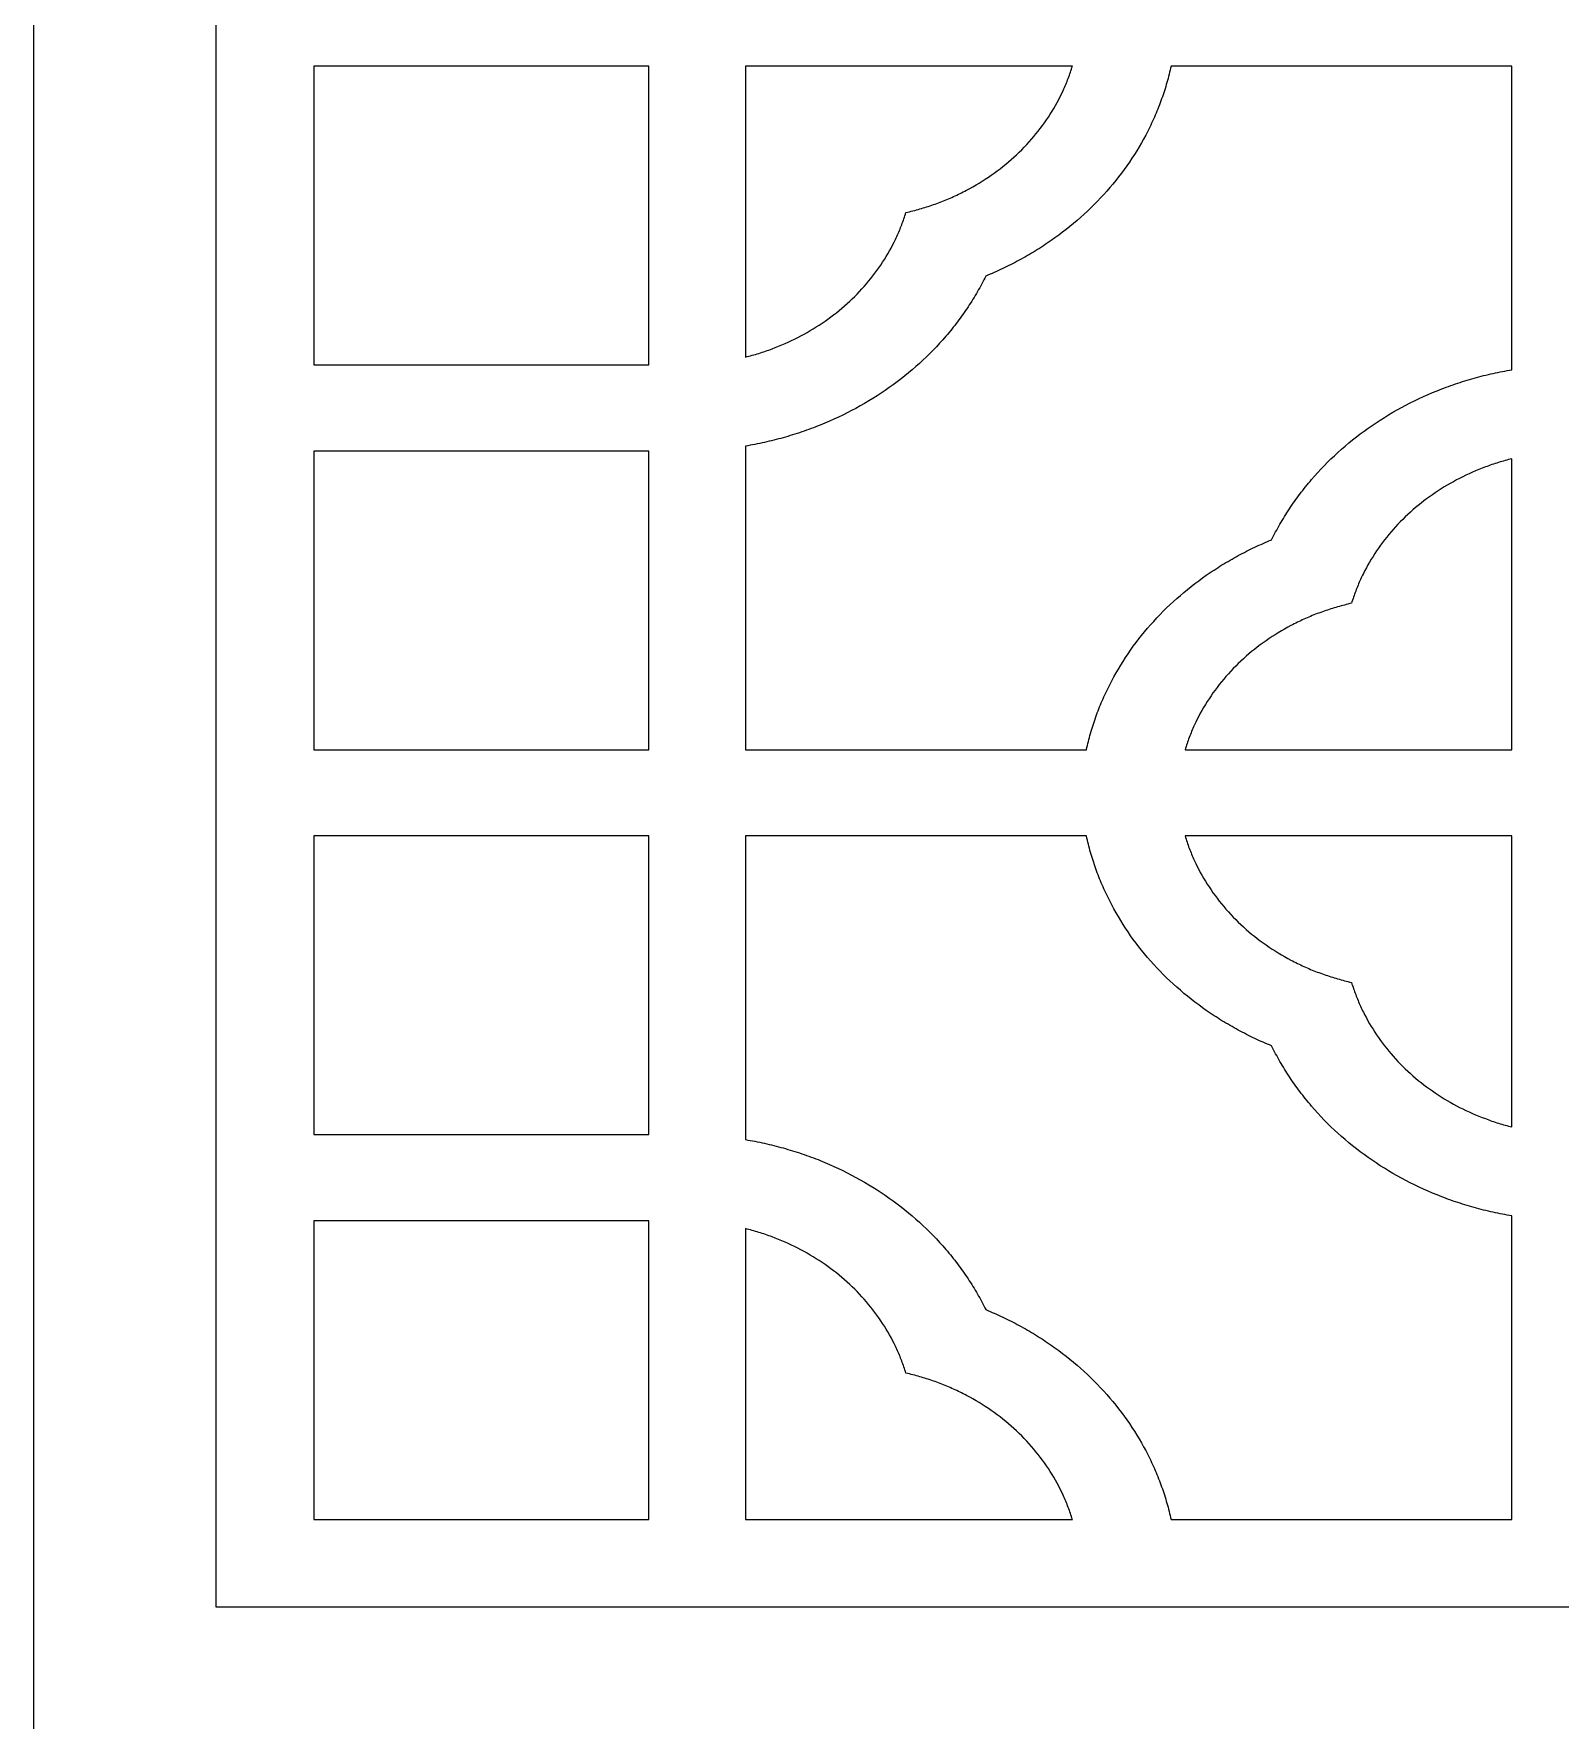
# Model space of a CAD drawing. Header units: centimetres. Extents: x -27.5 to -16.8, y -9.5 to 9.5.
# Drawn here: x -27.5 to -24.931, y -1.444 to 1.393 of the extents above; entities that cross this region are included whole.
import ezdxf

# ---------------------------------------------------------------- set-up
doc = ezdxf.new("R2010")
doc.units = ezdxf.units.CM
doc.header["$MEASUREMENT"] = 0
doc.layers.add('layer 1', color=7, linetype='Continuous')

msp = doc.modelspace()

# ---------------------------------------------------------------- linework, layer by layer
at = {"layer": 'layer 1', "color": 250, "lineweight": 9}
for points, knots in [([(-27.5, 9.5), (-27.5, 3.16667), (-27.5, -3.16664), (-27.5, -9.5), (-27.5, -9.5), (-25.78754, -9.5), (-24.07508, -9.5), (-22.36263, -9.5), (-22.36263, -9.5), (-22.36263, -3.16664), (-22.36263, 3.16667), (-22.36263, 9.5), (-22.36263, 9.5), (-24.07508, 9.5), (-25.78754, 9.5), (-27.5, 9.5)], [0, 0, 0, 0, 0.2, 0.2, 0.2, 0.2, 0.4, 0.4, 0.4, 0.4, 0.6, 0.6, 0.6, 0.6, 1, 1, 1, 1]), ([(-22.66971, -1.25389), (-22.66971, 2.24882), (-22.66971, 5.75153), (-22.66971, 9.25424), (-22.66971, 9.25424), (-24.17746, 9.25424), (-25.68521, 9.25424), (-27.19295, 9.25424), (-27.19295, 9.25424), (-27.19295, 5.75153), (-27.19295, 2.24882), (-27.19295, -1.25389), (-27.19295, -1.25389), (-25.68521, -1.25389), (-24.17746, -1.25389), (-22.66971, -1.25389)], [0, 0, 0, 0, 0.2, 0.2, 0.2, 0.2, 0.4, 0.4, 0.4, 0.4, 0.6, 0.6, 0.6, 0.6, 1, 1, 1, 1]), ([(-27.02847, 0.8358), (-27.02847, 1.00326), (-27.02847, 1.17067), (-27.02847, 1.33814), (-27.02847, 1.33814), (-26.84064, 1.33814), (-26.65284, 1.33814), (-26.46499, 1.33814), (-26.46499, 1.33814), (-26.46499, 1.17067), (-26.46499, 1.00326), (-26.46499, 0.8358), (-26.46499, 0.8358), (-26.65284, 0.8358), (-26.84064, 0.8358), (-27.02847, 0.8358)], [0, 0, 0, 0, 0.2, 0.2, 0.2, 0.2, 0.4, 0.4, 0.4, 0.4, 0.6, 0.6, 0.6, 0.6, 1, 1, 1, 1]), ([(-25.58633, 1.33814), (-25.39509, 1.33814), (-25.20388, 1.33814), (-25.01268, 1.33814), (-25.01268, 1.33814), (-25.01268, 1.1679), (-25.01268, 0.99767), (-25.01268, 0.82744), (-25.01268, 0.82744), (-25.02329, 0.82563), (-25.03387, 0.82357), (-25.04441, 0.82127), (-25.04441, 0.82127), (-25.05502, 0.81891), (-25.0656, 0.8163), (-25.07609, 0.81339), (-25.07609, 0.81339), (-25.08668, 0.81039), (-25.09717, 0.80716), (-25.1075, 0.80368), (-25.1075, 0.80368), (-25.11797, 0.80013), (-25.12835, 0.79626), (-25.13852, 0.79216), (-25.13852, 0.79216), (-25.15911, 0.78386), (-25.17916, 0.77447), (-25.19852, 0.76398), (-25.19852, 0.76398), (-25.21799, 0.7534), (-25.2367, 0.74171), (-25.25457, 0.72909), (-25.25457, 0.72909), (-25.27244, 0.71647), (-25.28942, 0.70288), (-25.30541, 0.68836), (-25.30541, 0.68836), (-25.32131, 0.67393), (-25.33615, 0.65869), (-25.34987, 0.64268), (-25.34987, 0.64268), (-25.35665, 0.63478), (-25.36321, 0.62667), (-25.36944, 0.61837), (-25.36944, 0.61837), (-25.37567, 0.61017), (-25.3816, 0.60179), (-25.38721, 0.59333), (-25.38721, 0.59333), (-25.39278, 0.5849), (-25.39805, 0.57629), (-25.40307, 0.56763), (-25.40307, 0.56763), (-25.40799, 0.55902), (-25.41262, 0.55024), (-25.41699, 0.54149), (-25.41699, 0.54149), (-25.42659, 0.53755), (-25.43605, 0.53338), (-25.4454, 0.52896), (-25.4454, 0.52896), (-25.45484, 0.52454), (-25.46416, 0.5198), (-25.4733, 0.51483), (-25.4733, 0.51483), (-25.48254, 0.50986), (-25.49161, 0.50463), (-25.50054, 0.49911), (-25.50054, 0.49911), (-25.50955, 0.49359), (-25.5183, 0.48784), (-25.52693, 0.48184), (-25.52693, 0.48184), (-25.54425, 0.46977), (-25.56079, 0.45673), (-25.57646, 0.44285), (-25.57646, 0.44285), (-25.59218, 0.42887), (-25.60697, 0.41412), (-25.6207, 0.3985), (-25.6207, 0.3985), (-25.63447, 0.38294), (-25.64709, 0.36668), (-25.65861, 0.34979), (-25.65861, 0.34979), (-25.67011, 0.33291), (-25.6804, 0.31555), (-25.68951, 0.2977), (-25.68951, 0.2977), (-25.694, 0.28879), (-25.69824, 0.27988), (-25.70214, 0.27078), (-25.70214, 0.27078), (-25.70605, 0.2618), (-25.70961, 0.25264), (-25.71288, 0.24348), (-25.71288, 0.24348), (-25.71616, 0.2344), (-25.71907, 0.22517), (-25.72172, 0.21594), (-25.72172, 0.21594), (-25.72436, 0.20687), (-25.72665, 0.19764), (-25.72867, 0.1884), (-25.72867, 0.1884), (-25.91988, 0.1884), (-26.11108, 0.1884), (-26.30232, 0.1884), (-26.30232, 0.1884), (-26.30232, 0.35864), (-26.30232, 0.52887), (-26.30232, 0.6991), (-26.30232, 0.6991), (-26.29164, 0.70084), (-26.28108, 0.70288), (-26.27054, 0.70527), (-26.27054, 0.70527), (-26.25991, 0.70763), (-26.24935, 0.71024), (-26.23888, 0.71315), (-26.23888, 0.71315), (-26.22832, 0.71615), (-26.21783, 0.71938), (-26.20743, 0.72286), (-26.20743, 0.72286), (-26.19698, 0.72641), (-26.18665, 0.73028), (-26.17641, 0.73438), (-26.17641, 0.73438), (-26.15584, 0.74268), (-26.13582, 0.75207), (-26.11644, 0.76256), (-26.11644, 0.76256), (-26.09699, 0.77314), (-26.07825, 0.78474), (-26.06038, 0.79745), (-26.06038, 0.79745), (-26.04249, 0.81007), (-26.02554, 0.82366), (-26.00959, 0.83816), (-26.00959, 0.83816), (-25.99367, 0.85261), (-25.97885, 0.86785), (-25.9651, 0.88379), (-25.9651, 0.88379), (-25.95828, 0.89174), (-25.95177, 0.89987), (-25.94549, 0.9081), (-25.94549, 0.9081), (-25.93931, 0.91637), (-25.93338, 0.92473), (-25.92779, 0.93318), (-25.92779, 0.93318), (-25.92217, 0.94164), (-25.91693, 0.95023), (-25.91191, 0.95891), (-25.91191, 0.95891), (-25.90698, 0.96752), (-25.90233, 0.97627), (-25.89798, 0.98505), (-25.89798, 0.98505), (-25.88841, 0.98899), (-25.8789, 0.99316), (-25.86958, 0.99758), (-25.86958, 0.99758), (-25.86011, 1.002), (-25.85079, 1.00674), (-25.84165, 1.01171), (-25.84165, 1.01171), (-25.83239, 1.01668), (-25.82332, 1.02191), (-25.81441, 1.02743), (-25.81441, 1.02743), (-25.80545, 1.03295), (-25.79666, 1.0387), (-25.78804, 1.0447), (-25.78804, 1.0447), (-25.77068, 1.05677), (-25.75419, 1.06981), (-25.73854, 1.08369), (-25.73854, 1.08369), (-25.72278, 1.09767), (-25.70802, 1.11242), (-25.69428, 1.12797), (-25.69428, 1.12797), (-25.68051, 1.1436), (-25.66784, 1.15984), (-25.65632, 1.17675), (-25.65632, 1.17675), (-25.64489, 1.19356), (-25.63456, 1.21099), (-25.62546, 1.22882), (-25.62546, 1.22882), (-25.62097, 1.23766), (-25.61676, 1.24666), (-25.61284, 1.25573), (-25.61284, 1.25573), (-25.60895, 1.26474), (-25.60535, 1.2739), (-25.60212, 1.28304), (-25.60212, 1.28304), (-25.59884, 1.29211), (-25.59589, 1.30128), (-25.59328, 1.31051), (-25.59328, 1.31051), (-25.59062, 1.31967), (-25.5883, 1.3289), (-25.58633, 1.33814)], [0, 0, 0, 0, 0.0188679, 0.0188679, 0.0188679, 0.0188679, 0.0377358, 0.0377358, 0.0377358, 0.0377358, 0.0566038, 0.0566038, 0.0566038, 0.0566038, 0.0754717, 0.0754717, 0.0754717, 0.0754717, 0.0943396, 0.0943396, 0.0943396, 0.0943396, 0.1132075, 0.1132075, 0.1132075, 0.1132075, 0.1320755, 0.1320755, 0.1320755, 0.1320755, 0.1509434, 0.1509434, 0.1509434, 0.1509434, 0.1698113, 0.1698113, 0.1698113, 0.1698113, 0.1886792, 0.1886792, 0.1886792, 0.1886792, 0.2075472, 0.2075472, 0.2075472, 0.2075472, 0.2264151, 0.2264151, 0.2264151, 0.2264151, 0.245283, 0.245283, 0.245283, 0.245283, 0.2641509, 0.2641509, 0.2641509, 0.2641509, 0.2830189, 0.2830189, 0.2830189, 0.2830189, 0.3018868, 0.3018868, 0.3018868, 0.3018868, 0.3207547, 0.3207547, 0.3207547, 0.3207547, 0.3396226, 0.3396226, 0.3396226, 0.3396226, 0.3584906, 0.3584906, 0.3584906, 0.3584906, 0.3773585, 0.3773585, 0.3773585, 0.3773585, 0.3962264, 0.3962264, 0.3962264, 0.3962264, 0.4150943, 0.4150943, 0.4150943, 0.4150943, 0.4339623, 0.4339623, 0.4339623, 0.4339623, 0.4528302, 0.4528302, 0.4528302, 0.4528302, 0.4716981, 0.4716981, 0.4716981, 0.4716981, 0.490566, 0.490566, 0.490566, 0.490566, 0.509434, 0.509434, 0.509434, 0.509434, 0.5283019, 0.5283019, 0.5283019, 0.5283019, 0.5471698, 0.5471698, 0.5471698, 0.5471698, 0.5660377, 0.5660377, 0.5660377, 0.5660377, 0.5849057, 0.5849057, 0.5849057, 0.5849057, 0.6037736, 0.6037736, 0.6037736, 0.6037736, 0.6226415, 0.6226415, 0.6226415, 0.6226415, 0.6415094, 0.6415094, 0.6415094, 0.6415094, 0.6603774, 0.6603774, 0.6603774, 0.6603774, 0.6792453, 0.6792453, 0.6792453, 0.6792453, 0.6981132, 0.6981132, 0.6981132, 0.6981132, 0.7169811, 0.7169811, 0.7169811, 0.7169811, 0.7358491, 0.7358491, 0.7358491, 0.7358491, 0.754717, 0.754717, 0.754717, 0.754717, 0.7735849, 0.7735849, 0.7735849, 0.7735849, 0.7924528, 0.7924528, 0.7924528, 0.7924528, 0.8113208, 0.8113208, 0.8113208, 0.8113208, 0.8301887, 0.8301887, 0.8301887, 0.8301887, 0.8490566, 0.8490566, 0.8490566, 0.8490566, 0.8679245, 0.8679245, 0.8679245, 0.8679245, 0.8867925, 0.8867925, 0.8867925, 0.8867925, 0.9056604, 0.9056604, 0.9056604, 0.9056604, 0.9245283, 0.9245283, 0.9245283, 0.9245283, 0.9433962, 0.9433962, 0.9433962, 0.9433962, 0.9622642, 0.9622642, 0.9622642, 0.9622642, 1, 1, 1, 1]), ([(-26.30232, 0.84881), (-26.30232, 1.01187), (-26.30232, 1.175), (-26.30232, 1.33814), (-26.30232, 1.33814), (-26.11898, 1.33814), (-25.93564, 1.33814), (-25.75231, 1.33814), (-25.75231, 1.33814), (-25.75435, 1.33119), (-25.75673, 1.32432), (-25.75927, 1.31754), (-25.75927, 1.31754), (-25.76188, 1.31067), (-25.76472, 1.30389), (-25.76782, 1.29711), (-25.76782, 1.29711), (-25.77407, 1.28345), (-25.78131, 1.27019), (-25.78956, 1.25725), (-25.78956, 1.25725), (-25.79785, 1.24414), (-25.8071, 1.23159), (-25.8173, 1.21952), (-25.8173, 1.21952), (-25.82752, 1.20735), (-25.83865, 1.19592), (-25.85058, 1.18502), (-25.85058, 1.18502), (-25.86257, 1.1742), (-25.87526, 1.1641), (-25.88868, 1.15471), (-25.88868, 1.15471), (-25.90201, 1.1455), (-25.91594, 1.13695), (-25.93047, 1.12939), (-25.93047, 1.12939), (-25.93766, 1.12559), (-25.94494, 1.12197), (-25.95241, 1.11865), (-25.95241, 1.11865), (-25.95979, 1.11533), (-25.96723, 1.11219), (-25.97482, 1.10926), (-25.97482, 1.10926), (-25.98235, 1.10642), (-25.98994, 1.10374), (-25.99759, 1.10128), (-25.99759, 1.10128), (-26.00517, 1.09893), (-26.01282, 1.09673), (-26.02052, 1.09473), (-26.02052, 1.09473), (-26.02441, 1.09373), (-26.02833, 1.09269), (-26.03225, 1.09173), (-26.03225, 1.09173), (-26.03342, 1.08827), (-26.03461, 1.08479), (-26.03578, 1.08133), (-26.03578, 1.08133), (-26.03807, 1.07462), (-26.04061, 1.06807), (-26.04334, 1.06152), (-26.04334, 1.06152), (-26.04609, 1.0549), (-26.04909, 1.04834), (-26.05232, 1.04186), (-26.05232, 1.04186), (-26.05882, 1.02876), (-26.06629, 1.01597), (-26.07465, 1.00358), (-26.07465, 1.00358), (-26.08311, 0.99112), (-26.09245, 0.97905), (-26.10265, 0.96759), (-26.10265, 0.96759), (-26.11284, 0.956), (-26.12393, 0.94503), (-26.13575, 0.93469), (-26.13575, 0.93469), (-26.14757, 0.92443), (-26.16008, 0.91481), (-26.17332, 0.90588), (-26.17332, 0.90588), (-26.1864, 0.89706), (-26.2001, 0.88899), (-26.2143, 0.88173), (-26.2143, 0.88173), (-26.22835, 0.87454), (-26.24285, 0.86814), (-26.25767, 0.86262), (-26.25767, 0.86262), (-26.26502, 0.85994), (-26.2724, 0.85742), (-26.27989, 0.85504), (-26.27989, 0.85504), (-26.28731, 0.85277), (-26.29476, 0.85071), (-26.30232, 0.84881)], [0, 0, 0, 0, 0.0384615, 0.0384615, 0.0384615, 0.0384615, 0.0769231, 0.0769231, 0.0769231, 0.0769231, 0.1153846, 0.1153846, 0.1153846, 0.1153846, 0.1538462, 0.1538462, 0.1538462, 0.1538462, 0.1923077, 0.1923077, 0.1923077, 0.1923077, 0.2307692, 0.2307692, 0.2307692, 0.2307692, 0.2692308, 0.2692308, 0.2692308, 0.2692308, 0.3076923, 0.3076923, 0.3076923, 0.3076923, 0.3461538, 0.3461538, 0.3461538, 0.3461538, 0.3846154, 0.3846154, 0.3846154, 0.3846154, 0.4230769, 0.4230769, 0.4230769, 0.4230769, 0.4615385, 0.4615385, 0.4615385, 0.4615385, 0.5, 0.5, 0.5, 0.5, 0.5384615, 0.5384615, 0.5384615, 0.5384615, 0.5769231, 0.5769231, 0.5769231, 0.5769231, 0.6153846, 0.6153846, 0.6153846, 0.6153846, 0.6538462, 0.6538462, 0.6538462, 0.6538462, 0.6923077, 0.6923077, 0.6923077, 0.6923077, 0.7307692, 0.7307692, 0.7307692, 0.7307692, 0.7692308, 0.7692308, 0.7692308, 0.7692308, 0.8076923, 0.8076923, 0.8076923, 0.8076923, 0.8461538, 0.8461538, 0.8461538, 0.8461538, 0.8846154, 0.8846154, 0.8846154, 0.8846154, 0.9230769, 0.9230769, 0.9230769, 0.9230769, 1, 1, 1, 1]), ([(-27.02847, 0.1884), (-27.02847, 0.35586), (-27.02847, 0.52328), (-27.02847, 0.69074), (-27.02847, 0.69074), (-26.84064, 0.69074), (-26.65284, 0.69074), (-26.46499, 0.69074), (-26.46499, 0.69074), (-26.46499, 0.52328), (-26.46499, 0.35586), (-26.46499, 0.1884), (-26.46499, 0.1884), (-26.65284, 0.1884), (-26.84064, 0.1884), (-27.02847, 0.1884)], [0, 0, 0, 0, 0.2, 0.2, 0.2, 0.2, 0.4, 0.4, 0.4, 0.4, 0.6, 0.6, 0.6, 0.6, 1, 1, 1, 1]), ([(-25.56269, 0.1884), (-25.56059, 0.19534), (-25.55827, 0.20213), (-25.55571, 0.209), (-25.55571, 0.209), (-25.55309, 0.21587), (-25.55025, 0.22265), (-25.54718, 0.22936), (-25.54718, 0.22936), (-25.54091, 0.24309), (-25.53364, 0.25635), (-25.52544, 0.26929), (-25.52544, 0.26929), (-25.5171, 0.2824), (-25.50787, 0.29495), (-25.4977, 0.30702), (-25.4977, 0.30702), (-25.48744, 0.31917), (-25.4763, 0.33062), (-25.46439, 0.3415), (-25.46439, 0.3415), (-25.45243, 0.35231), (-25.43972, 0.36242), (-25.42632, 0.37174), (-25.42632, 0.37174), (-25.41299, 0.38104), (-25.39903, 0.38959), (-25.38451, 0.39715), (-25.38451, 0.39715), (-25.37734, 0.40095), (-25.36999, 0.40457), (-25.36259, 0.40789), (-25.36259, 0.40789), (-25.35521, 0.41119), (-25.34772, 0.41435), (-25.34016, 0.41726), (-25.34016, 0.41726), (-25.33262, 0.42012), (-25.32506, 0.4228), (-25.31741, 0.42516), (-25.31741, 0.42516), (-25.30978, 0.42761), (-25.30213, 0.42981), (-25.29448, 0.43178), (-25.29448, 0.43178), (-25.29052, 0.43281), (-25.28662, 0.43385), (-25.2827, 0.43478), (-25.2827, 0.43478), (-25.28154, 0.43827), (-25.28035, 0.44175), (-25.27915, 0.44521), (-25.27915, 0.44521), (-25.27686, 0.45192), (-25.27439, 0.45847), (-25.27162, 0.46502), (-25.27162, 0.46502), (-25.26887, 0.47164), (-25.26589, 0.4782), (-25.26266, 0.48468), (-25.26266, 0.48468), (-25.25611, 0.49778), (-25.24871, 0.51057), (-25.24032, 0.52296), (-25.24032, 0.52296), (-25.23189, 0.53542), (-25.22252, 0.54749), (-25.21235, 0.55895), (-25.21235, 0.55895), (-25.20209, 0.57054), (-25.19105, 0.58151), (-25.1792, 0.59178), (-25.1792, 0.59178), (-25.16741, 0.60211), (-25.15485, 0.61173), (-25.14168, 0.62066), (-25.14168, 0.62066), (-25.12858, 0.62948), (-25.11488, 0.63755), (-25.10067, 0.64481), (-25.10067, 0.64481), (-25.08663, 0.65198), (-25.07215, 0.6583), (-25.05731, 0.66392), (-25.05731, 0.66392), (-25.04998, 0.6666), (-25.04255, 0.66912), (-25.03506, 0.67148), (-25.03506, 0.67148), (-25.02769, 0.67377), (-25.02022, 0.67583), (-25.01268, 0.67771), (-25.01268, 0.67771), (-25.01268, 0.51467), (-25.01268, 0.35154), (-25.01268, 0.1884), (-25.01268, 0.1884), (-25.19602, 0.1884), (-25.37936, 0.1884), (-25.56269, 0.1884)], [0, 0, 0, 0, 0.0384615, 0.0384615, 0.0384615, 0.0384615, 0.0769231, 0.0769231, 0.0769231, 0.0769231, 0.1153846, 0.1153846, 0.1153846, 0.1153846, 0.1538462, 0.1538462, 0.1538462, 0.1538462, 0.1923077, 0.1923077, 0.1923077, 0.1923077, 0.2307692, 0.2307692, 0.2307692, 0.2307692, 0.2692308, 0.2692308, 0.2692308, 0.2692308, 0.3076923, 0.3076923, 0.3076923, 0.3076923, 0.3461538, 0.3461538, 0.3461538, 0.3461538, 0.3846154, 0.3846154, 0.3846154, 0.3846154, 0.4230769, 0.4230769, 0.4230769, 0.4230769, 0.4615385, 0.4615385, 0.4615385, 0.4615385, 0.5, 0.5, 0.5, 0.5, 0.5384615, 0.5384615, 0.5384615, 0.5384615, 0.5769231, 0.5769231, 0.5769231, 0.5769231, 0.6153846, 0.6153846, 0.6153846, 0.6153846, 0.6538462, 0.6538462, 0.6538462, 0.6538462, 0.6923077, 0.6923077, 0.6923077, 0.6923077, 0.7307692, 0.7307692, 0.7307692, 0.7307692, 0.7692308, 0.7692308, 0.7692308, 0.7692308, 0.8076923, 0.8076923, 0.8076923, 0.8076923, 0.8461538, 0.8461538, 0.8461538, 0.8461538, 0.8846154, 0.8846154, 0.8846154, 0.8846154, 0.9230769, 0.9230769, 0.9230769, 0.9230769, 1, 1, 1, 1]), ([(-26.46499, -0.45899), (-26.65284, -0.45899), (-26.84064, -0.45899), (-27.02847, -0.45899), (-27.02847, -0.45899), (-27.02847, -0.29153), (-27.02847, -0.12414), (-27.02847, 0.04335), (-27.02847, 0.04335), (-26.84064, 0.04335), (-26.65284, 0.04335), (-26.46499, 0.04335), (-26.46499, 0.04335), (-26.46499, -0.12414), (-26.46499, -0.29153), (-26.46499, -0.45899)], [0, 0, 0, 0, 0.2, 0.2, 0.2, 0.2, 0.4, 0.4, 0.4, 0.4, 0.6, 0.6, 0.6, 0.6, 1, 1, 1, 1]), ([(-25.89798, -0.7533), (-25.90233, -0.74445), (-25.90698, -0.73577), (-25.91191, -0.72718), (-25.91191, -0.72718), (-25.91693, -0.7185), (-25.92217, -0.70988), (-25.92779, -0.70143), (-25.92779, -0.70143), (-25.93338, -0.69293), (-25.93931, -0.68457), (-25.94549, -0.67635), (-25.94549, -0.67635), (-25.95177, -0.66815), (-25.95828, -0.66001), (-25.9651, -0.65204), (-25.9651, -0.65204), (-25.97885, -0.6361), (-25.99367, -0.62086), (-26.00959, -0.60643), (-26.00959, -0.60643), (-26.02554, -0.59191), (-26.04249, -0.57832), (-26.06038, -0.5657), (-26.06038, -0.5657), (-26.07825, -0.55298), (-26.09699, -0.54139), (-26.11644, -0.53081), (-26.11644, -0.53081), (-26.13582, -0.52032), (-26.15584, -0.51092), (-26.17641, -0.50256), (-26.17641, -0.50256), (-26.18665, -0.49846), (-26.19698, -0.49466), (-26.20743, -0.49111), (-26.20743, -0.49111), (-26.21783, -0.48758), (-26.22832, -0.48442), (-26.23888, -0.48142), (-26.23888, -0.48142), (-26.24935, -0.47849), (-26.25991, -0.47587), (-26.27054, -0.47351), (-26.27054, -0.47351), (-26.28108, -0.47116), (-26.29164, -0.46909), (-26.30232, -0.46738), (-26.30232, -0.46738), (-26.30232, -0.29712), (-26.30232, -0.12689), (-26.30232, 0.04335), (-26.30232, 0.04335), (-26.11108, 0.04335), (-25.91988, 0.04335), (-25.72867, 0.04335), (-25.72867, 0.04335), (-25.72665, 0.03411), (-25.72436, 0.02495), (-25.72172, 0.01581), (-25.72172, 0.01581), (-25.71907, 0.00656), (-25.71616, -0.00268), (-25.71288, -0.01175), (-25.71288, -0.01175), (-25.70961, -0.02089), (-25.70605, -0.02998), (-25.70214, -0.03905), (-25.70214, -0.03905), (-25.69824, -0.04813), (-25.694, -0.05704), (-25.68951, -0.06597), (-25.68951, -0.06597), (-25.6804, -0.0838), (-25.67011, -0.10116), (-25.65861, -0.11804), (-25.65861, -0.11804), (-25.64709, -0.13495), (-25.63447, -0.15119), (-25.6207, -0.16675), (-25.6207, -0.16675), (-25.60697, -0.18237), (-25.59218, -0.19712), (-25.57646, -0.2111), (-25.57646, -0.2111), (-25.56079, -0.22498), (-25.54425, -0.23802), (-25.52693, -0.25009), (-25.52693, -0.25009), (-25.5183, -0.25609), (-25.50955, -0.26184), (-25.50054, -0.26736), (-25.50054, -0.26736), (-25.49161, -0.27281), (-25.48254, -0.27811), (-25.4733, -0.28308), (-25.4733, -0.28308), (-25.46416, -0.28805), (-25.45484, -0.29279), (-25.4454, -0.29721), (-25.4454, -0.29721), (-25.43605, -0.30163), (-25.42659, -0.3058), (-25.41699, -0.30967), (-25.41699, -0.30967), (-25.41262, -0.31852), (-25.40799, -0.32729), (-25.40307, -0.33588), (-25.40307, -0.33588), (-25.39805, -0.34456), (-25.39278, -0.35308), (-25.38721, -0.36154), (-25.38721, -0.36154), (-25.3816, -0.37006), (-25.37567, -0.37842), (-25.36944, -0.38662), (-25.36944, -0.38662), (-25.36321, -0.39492), (-25.35665, -0.40305), (-25.34987, -0.41093), (-25.34987, -0.41093), (-25.33615, -0.42696), (-25.32131, -0.44218), (-25.30541, -0.45663), (-25.30541, -0.45663), (-25.28942, -0.47116), (-25.27244, -0.48472), (-25.25457, -0.49734), (-25.25457, -0.49734), (-25.2367, -0.50999), (-25.21799, -0.52167), (-25.19852, -0.53223), (-25.19852, -0.53223), (-25.17916, -0.54274), (-25.15911, -0.55214), (-25.13852, -0.56041), (-25.13852, -0.56041), (-25.12835, -0.56451), (-25.11797, -0.56838), (-25.1075, -0.57193), (-25.1075, -0.57193), (-25.09717, -0.57541), (-25.08668, -0.57864), (-25.07609, -0.58164), (-25.07609, -0.58164), (-25.0656, -0.58455), (-25.05502, -0.58716), (-25.04441, -0.58955), (-25.04441, -0.58955), (-25.03387, -0.59181), (-25.02329, -0.59388), (-25.01268, -0.59569), (-25.01268, -0.59569), (-25.01268, -0.76592), (-25.01268, -0.93615), (-25.01268, -1.10639), (-25.01268, -1.10639), (-25.20388, -1.10639), (-25.39509, -1.10639), (-25.58633, -1.10639), (-25.58633, -1.10639), (-25.5883, -1.09715), (-25.59062, -1.08792), (-25.59328, -1.07878), (-25.59328, -1.07878), (-25.59589, -1.06953), (-25.59884, -1.06039), (-25.60212, -1.05131), (-25.60212, -1.05131), (-25.60535, -1.04208), (-25.60895, -1.03301), (-25.61284, -1.02401), (-25.61284, -1.02401), (-25.61676, -1.01491), (-25.62097, -1.00593), (-25.62546, -0.99709), (-25.62546, -0.99709), (-25.63456, -0.97924), (-25.64489, -0.96181), (-25.65632, -0.94499), (-25.65632, -0.94499), (-25.66784, -0.92811), (-25.68051, -0.91185), (-25.69428, -0.89622), (-25.69428, -0.89622), (-25.70802, -0.88067), (-25.72278, -0.86591), (-25.73854, -0.85194), (-25.73854, -0.85194), (-25.75419, -0.83806), (-25.77068, -0.82502), (-25.78804, -0.81295), (-25.78804, -0.81295), (-25.79666, -0.80697), (-25.80545, -0.8012), (-25.81441, -0.79568), (-25.81441, -0.79568), (-25.82332, -0.79016), (-25.83239, -0.78493), (-25.84165, -0.77996), (-25.84165, -0.77996), (-25.85079, -0.77499), (-25.86011, -0.77027), (-25.86958, -0.76585), (-25.86958, -0.76585), (-25.8789, -0.76143), (-25.88841, -0.75724), (-25.89798, -0.7533)], [0, 0, 0, 0, 0.0188679, 0.0188679, 0.0188679, 0.0188679, 0.0377358, 0.0377358, 0.0377358, 0.0377358, 0.0566038, 0.0566038, 0.0566038, 0.0566038, 0.0754717, 0.0754717, 0.0754717, 0.0754717, 0.0943396, 0.0943396, 0.0943396, 0.0943396, 0.1132075, 0.1132075, 0.1132075, 0.1132075, 0.1320755, 0.1320755, 0.1320755, 0.1320755, 0.1509434, 0.1509434, 0.1509434, 0.1509434, 0.1698113, 0.1698113, 0.1698113, 0.1698113, 0.1886792, 0.1886792, 0.1886792, 0.1886792, 0.2075472, 0.2075472, 0.2075472, 0.2075472, 0.2264151, 0.2264151, 0.2264151, 0.2264151, 0.245283, 0.245283, 0.245283, 0.245283, 0.2641509, 0.2641509, 0.2641509, 0.2641509, 0.2830189, 0.2830189, 0.2830189, 0.2830189, 0.3018868, 0.3018868, 0.3018868, 0.3018868, 0.3207547, 0.3207547, 0.3207547, 0.3207547, 0.3396226, 0.3396226, 0.3396226, 0.3396226, 0.3584906, 0.3584906, 0.3584906, 0.3584906, 0.3773585, 0.3773585, 0.3773585, 0.3773585, 0.3962264, 0.3962264, 0.3962264, 0.3962264, 0.4150943, 0.4150943, 0.4150943, 0.4150943, 0.4339623, 0.4339623, 0.4339623, 0.4339623, 0.4528302, 0.4528302, 0.4528302, 0.4528302, 0.4716981, 0.4716981, 0.4716981, 0.4716981, 0.490566, 0.490566, 0.490566, 0.490566, 0.509434, 0.509434, 0.509434, 0.509434, 0.5283019, 0.5283019, 0.5283019, 0.5283019, 0.5471698, 0.5471698, 0.5471698, 0.5471698, 0.5660377, 0.5660377, 0.5660377, 0.5660377, 0.5849057, 0.5849057, 0.5849057, 0.5849057, 0.6037736, 0.6037736, 0.6037736, 0.6037736, 0.6226415, 0.6226415, 0.6226415, 0.6226415, 0.6415094, 0.6415094, 0.6415094, 0.6415094, 0.6603774, 0.6603774, 0.6603774, 0.6603774, 0.6792453, 0.6792453, 0.6792453, 0.6792453, 0.6981132, 0.6981132, 0.6981132, 0.6981132, 0.7169811, 0.7169811, 0.7169811, 0.7169811, 0.7358491, 0.7358491, 0.7358491, 0.7358491, 0.754717, 0.754717, 0.754717, 0.754717, 0.7735849, 0.7735849, 0.7735849, 0.7735849, 0.7924528, 0.7924528, 0.7924528, 0.7924528, 0.8113208, 0.8113208, 0.8113208, 0.8113208, 0.8301887, 0.8301887, 0.8301887, 0.8301887, 0.8490566, 0.8490566, 0.8490566, 0.8490566, 0.8679245, 0.8679245, 0.8679245, 0.8679245, 0.8867925, 0.8867925, 0.8867925, 0.8867925, 0.9056604, 0.9056604, 0.9056604, 0.9056604, 0.9245283, 0.9245283, 0.9245283, 0.9245283, 0.9433962, 0.9433962, 0.9433962, 0.9433962, 0.9622642, 0.9622642, 0.9622642, 0.9622642, 1, 1, 1, 1]), ([(-25.01268, -0.44598), (-25.02022, -0.44408), (-25.02769, -0.44204), (-25.03506, -0.43975), (-25.03506, -0.43975), (-25.04255, -0.43737), (-25.04998, -0.43485), (-25.05731, -0.43207), (-25.05731, -0.43207), (-25.07215, -0.42655), (-25.08663, -0.42025), (-25.10067, -0.41306), (-25.10067, -0.41306), (-25.11488, -0.4058), (-25.12858, -0.39776), (-25.14168, -0.38891), (-25.14168, -0.38891), (-25.15485, -0.38), (-25.16741, -0.37038), (-25.1792, -0.36003), (-25.1792, -0.36003), (-25.19105, -0.34976), (-25.20209, -0.33879), (-25.21235, -0.3272), (-25.21235, -0.3272), (-25.22252, -0.31577), (-25.23189, -0.30367), (-25.24032, -0.29121), (-25.24032, -0.29121), (-25.24871, -0.27882), (-25.25611, -0.26603), (-25.26266, -0.25293), (-25.26266, -0.25293), (-25.26589, -0.24647), (-25.26887, -0.23992), (-25.27162, -0.23327), (-25.27162, -0.23327), (-25.27439, -0.22672), (-25.27686, -0.2201), (-25.27915, -0.21348), (-25.27915, -0.21348), (-25.28035, -0.21), (-25.28154, -0.20652), (-25.2827, -0.20306), (-25.2827, -0.20306), (-25.28662, -0.20203), (-25.29052, -0.20109), (-25.29448, -0.20006), (-25.29448, -0.20006), (-25.30213, -0.19809), (-25.30978, -0.19586), (-25.31741, -0.19344), (-25.31741, -0.19344), (-25.32506, -0.19098), (-25.33262, -0.18837), (-25.34016, -0.18546), (-25.34016, -0.18546), (-25.34772, -0.1826), (-25.35521, -0.17946), (-25.36259, -0.17614), (-25.36259, -0.17614), (-25.36999, -0.17275), (-25.37734, -0.1692), (-25.38451, -0.1654), (-25.38451, -0.1654), (-25.39903, -0.15774), (-25.41299, -0.14931), (-25.42632, -0.13999), (-25.42632, -0.13999), (-25.43972, -0.13069), (-25.45243, -0.12059), (-25.46439, -0.10968), (-25.46439, -0.10968), (-25.4763, -0.09887), (-25.48744, -0.08735), (-25.4977, -0.07527), (-25.4977, -0.07527), (-25.50787, -0.0632), (-25.5171, -0.05065), (-25.52544, -0.03754), (-25.52544, -0.03754), (-25.53364, -0.0246), (-25.54091, -0.01127), (-25.54718, 0.00239), (-25.54718, 0.00239), (-25.55025, 0.0091), (-25.55309, 0.01588), (-25.55571, 0.02275), (-25.55571, 0.02275), (-25.55827, 0.0296), (-25.56059, 0.03647), (-25.56269, 0.04335), (-25.56269, 0.04335), (-25.37936, 0.04335), (-25.19602, 0.04335), (-25.01268, 0.04335), (-25.01268, 0.04335), (-25.01268, -0.11978), (-25.01268, -0.28285), (-25.01268, -0.44598)], [0, 0, 0, 0, 0.0384615, 0.0384615, 0.0384615, 0.0384615, 0.0769231, 0.0769231, 0.0769231, 0.0769231, 0.1153846, 0.1153846, 0.1153846, 0.1153846, 0.1538462, 0.1538462, 0.1538462, 0.1538462, 0.1923077, 0.1923077, 0.1923077, 0.1923077, 0.2307692, 0.2307692, 0.2307692, 0.2307692, 0.2692308, 0.2692308, 0.2692308, 0.2692308, 0.3076923, 0.3076923, 0.3076923, 0.3076923, 0.3461538, 0.3461538, 0.3461538, 0.3461538, 0.3846154, 0.3846154, 0.3846154, 0.3846154, 0.4230769, 0.4230769, 0.4230769, 0.4230769, 0.4615385, 0.4615385, 0.4615385, 0.4615385, 0.5, 0.5, 0.5, 0.5, 0.5384615, 0.5384615, 0.5384615, 0.5384615, 0.5769231, 0.5769231, 0.5769231, 0.5769231, 0.6153846, 0.6153846, 0.6153846, 0.6153846, 0.6538462, 0.6538462, 0.6538462, 0.6538462, 0.6923077, 0.6923077, 0.6923077, 0.6923077, 0.7307692, 0.7307692, 0.7307692, 0.7307692, 0.7692308, 0.7692308, 0.7692308, 0.7692308, 0.8076923, 0.8076923, 0.8076923, 0.8076923, 0.8461538, 0.8461538, 0.8461538, 0.8461538, 0.8846154, 0.8846154, 0.8846154, 0.8846154, 0.9230769, 0.9230769, 0.9230769, 0.9230769, 1, 1, 1, 1]), ([(-26.46499, -1.10639), (-26.65284, -1.10639), (-26.84064, -1.10639), (-27.02847, -1.10639), (-27.02847, -1.10639), (-27.02847, -0.93892), (-27.02847, -0.77144), (-27.02847, -0.60405), (-27.02847, -0.60405), (-26.84064, -0.60405), (-26.65284, -0.60405), (-26.46499, -0.60405), (-26.46499, -0.60405), (-26.46499, -0.77144), (-26.46499, -0.93892), (-26.46499, -1.10639)], [0, 0, 0, 0, 0.2, 0.2, 0.2, 0.2, 0.4, 0.4, 0.4, 0.4, 0.6, 0.6, 0.6, 0.6, 1, 1, 1, 1]), ([(-26.30232, -1.10639), (-26.30232, -0.94325), (-26.30232, -0.78012), (-26.30232, -0.61708), (-26.30232, -0.61708), (-26.29476, -0.61889), (-26.28731, -0.62102), (-26.27989, -0.62331), (-26.27989, -0.62331), (-26.2724, -0.62567), (-26.26502, -0.62822), (-26.25767, -0.6309), (-26.25767, -0.6309), (-26.24285, -0.63642), (-26.22835, -0.64281), (-26.2143, -0.64998), (-26.2143, -0.64998), (-26.2001, -0.65724), (-26.1864, -0.6653), (-26.17332, -0.67412), (-26.17332, -0.67412), (-26.16008, -0.68306), (-26.14757, -0.69261), (-26.13575, -0.70294), (-26.13575, -0.70294), (-26.12393, -0.71328), (-26.11284, -0.72425), (-26.10265, -0.73577), (-26.10265, -0.73577), (-26.09245, -0.74729), (-26.08311, -0.75937), (-26.07465, -0.77185), (-26.07465, -0.77185), (-26.06629, -0.78425), (-26.05882, -0.79694), (-26.05232, -0.81013), (-26.05232, -0.81013), (-26.04909, -0.81659), (-26.04609, -0.82314), (-26.04334, -0.82977), (-26.04334, -0.82977), (-26.04061, -0.83632), (-26.03807, -0.84287), (-26.03578, -0.84958), (-26.03578, -0.84958), (-26.03461, -0.85306), (-26.03342, -0.85652), (-26.03225, -0.85991), (-26.03225, -0.85991), (-26.02833, -0.86094), (-26.02441, -0.86197), (-26.02052, -0.86301), (-26.02052, -0.86301), (-26.01282, -0.86498), (-26.00517, -0.86717), (-25.99759, -0.86956), (-25.99759, -0.86956), (-25.98994, -0.87199), (-25.98235, -0.87469), (-25.97482, -0.87751), (-25.97482, -0.87751), (-25.96723, -0.88044), (-25.95979, -0.88353), (-25.95241, -0.88692), (-25.95241, -0.88692), (-25.94494, -0.89022), (-25.93766, -0.89386), (-25.93047, -0.89757), (-25.93047, -0.89757), (-25.91594, -0.90523), (-25.90201, -0.91375), (-25.88868, -0.92298), (-25.88868, -0.92298), (-25.87526, -0.93237), (-25.86257, -0.94248), (-25.85058, -0.95329), (-25.85058, -0.95329), (-25.83865, -0.9641), (-25.82752, -0.97562), (-25.8173, -0.98777), (-25.8173, -0.98777), (-25.8071, -0.99984), (-25.79785, -1.01239), (-25.78956, -1.0255), (-25.78956, -1.0255), (-25.78131, -1.03837), (-25.77407, -1.0517), (-25.76782, -1.06536), (-25.76782, -1.06536), (-25.76472, -1.07214), (-25.76188, -1.07892), (-25.75927, -1.08579), (-25.75927, -1.08579), (-25.75673, -1.09259), (-25.75435, -1.09944), (-25.75231, -1.10639), (-25.75231, -1.10639), (-25.93564, -1.10639), (-26.11898, -1.10639), (-26.30232, -1.10639)], [0, 0, 0, 0, 0.0384615, 0.0384615, 0.0384615, 0.0384615, 0.0769231, 0.0769231, 0.0769231, 0.0769231, 0.1153846, 0.1153846, 0.1153846, 0.1153846, 0.1538462, 0.1538462, 0.1538462, 0.1538462, 0.1923077, 0.1923077, 0.1923077, 0.1923077, 0.2307692, 0.2307692, 0.2307692, 0.2307692, 0.2692308, 0.2692308, 0.2692308, 0.2692308, 0.3076923, 0.3076923, 0.3076923, 0.3076923, 0.3461538, 0.3461538, 0.3461538, 0.3461538, 0.3846154, 0.3846154, 0.3846154, 0.3846154, 0.4230769, 0.4230769, 0.4230769, 0.4230769, 0.4615385, 0.4615385, 0.4615385, 0.4615385, 0.5, 0.5, 0.5, 0.5, 0.5384615, 0.5384615, 0.5384615, 0.5384615, 0.5769231, 0.5769231, 0.5769231, 0.5769231, 0.6153846, 0.6153846, 0.6153846, 0.6153846, 0.6538462, 0.6538462, 0.6538462, 0.6538462, 0.6923077, 0.6923077, 0.6923077, 0.6923077, 0.7307692, 0.7307692, 0.7307692, 0.7307692, 0.7692308, 0.7692308, 0.7692308, 0.7692308, 0.8076923, 0.8076923, 0.8076923, 0.8076923, 0.8461538, 0.8461538, 0.8461538, 0.8461538, 0.8846154, 0.8846154, 0.8846154, 0.8846154, 0.9230769, 0.9230769, 0.9230769, 0.9230769, 1, 1, 1, 1])]:
    msp.add_open_spline(points, degree=3, knots=knots, dxfattribs=at)

doc.saveas('drawing.dxf')
